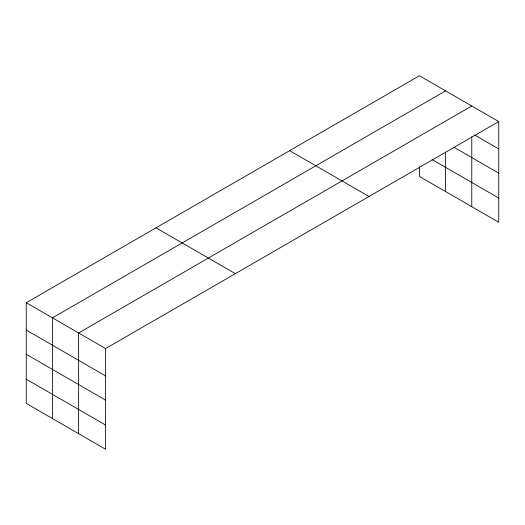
<?xml version="1.0" encoding="UTF-8"?>
<svg xmlns="http://www.w3.org/2000/svg" width="525" height="525" viewBox="0 0 525 525"><rect width="100%" height="100%" fill="white"/><g stroke="black" fill="none" stroke-linecap="round" stroke-linejoin="round"><path stroke-width="0.79" d="M498.75 121.577L419.39 75.757L26.25 302.741L26.25 403.423L105.61 449.242L105.61 348.554L498.75 121.577L498.75 222.259L419.39 176.446L419.39 166.766M445.581 90.877L52.441 317.855L52.441 418.543M471.772 105.998L78.625 332.975L78.625 433.663M474.607 135.004L498.75 148.942M454.072 147.341L498.75 173.138M432.134 159.607L498.75 198.063M289.656 150.662L369.016 196.481M155.984 227.837L235.344 273.65M26.25 302.741L105.61 348.554M26.25 330.1L105.61 375.92M26.25 354.296L105.61 400.116M26.25 379.227L105.61 425.047M471.772 136.592L471.772 206.686M445.581 152.093L445.581 191.566"/></g></svg>
